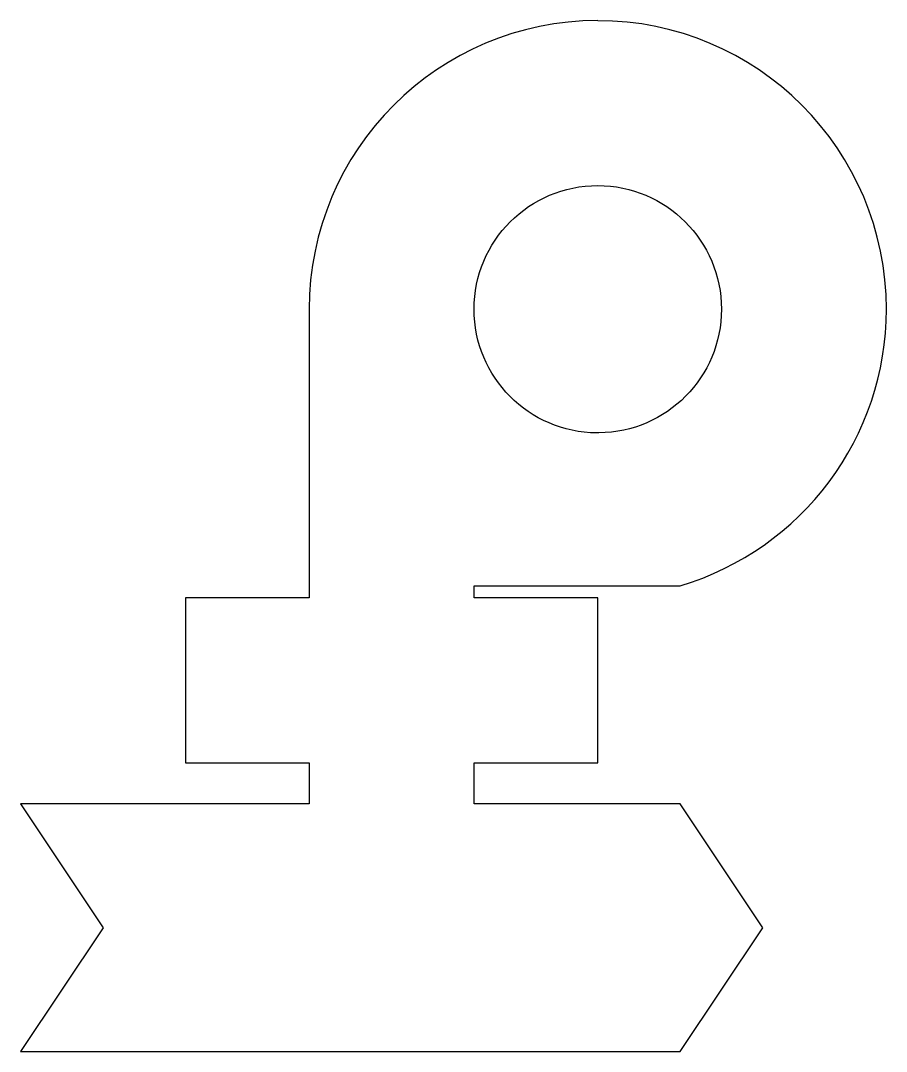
# Model space of a CAD drawing. Extents: x 0 to 10.5, y 0 to 12.5.
import ezdxf

# ---------------------------------------------------------------- set-up
doc = ezdxf.new("R2010")
doc.units = 0
doc.layers.add('Layer_1', color=7, linetype='CONTINUOUS')

msp = doc.modelspace()

# ---------------------------------------------------------------- linework, layer by layer
at = {"layer": 'Layer_1', "color": 7}
for p, q in [((6.99976, 12.499511), (6.99976, 12.500075)), ((6.999774, 10.500277), (6.99976, 10.500277)), ((3.499544, 8.99987), (3.499711, 5.500202)), ((7.014645, 7.500565), (6.989301, 7.500565)), ((5.500071, 5.500202), (5.499856, 5.646816)), ((5.499856, 5.646816), (8.000215, 5.646816)), ((3.499711, 5.500202), (1.999855, 5.500202)), ((1.999855, 5.500202), (1.999855, 3.500404)), ((6.99993, 5.500202), (5.500071, 5.500202)), ((6.99993, 3.500404), (6.99993, 5.500202)), ((1.999855, 3.500404), (3.499711, 3.500404)), ((3.499711, 3.500404), (3.499711, 3.000447)), ((5.500071, 3.000447), (5.500071, 3.500404)), ((5.500071, 3.500404), (6.99993, 3.500404)), ((3.499711, 3.000447), (0, 3.000447)), ((0, 3.000447), (0.999857, 1.500295)), ((7.999857, 3.000278), (5.500071, 3.000447)), ((8.999926, 1.500125), (7.999857, 3.000278)), ((0.999857, 1.500295), (0, 0.000171)), ((7.999857, 0.000001), (8.999926, 1.500125)), ((0, 0.000171), (7.999857, 0.000001))]:
    msp.add_line(p, q, dxfattribs=at)
for points in [[(6.99976, 12.500075), (5.066594, 12.500188), (3.499423, 10.933036), (3.499544, 8.99987)], [(10.499979, 8.999306), (10.5001, 10.932444), (8.932926, 12.499624), (6.99976, 12.499511)], [(5.499918, 8.99987), (5.499693, 9.82839), (6.171243, 10.500192), (6.999774, 10.500277)], [(6.99976, 10.500277), (7.828291, 10.500192), (8.499845, 9.82839), (8.499619, 8.99987)], [(6.989301, 7.500565), (6.165294, 7.506492), (5.50028, 8.175838), (5.499918, 8.99987)], [(8.499619, 8.99987), (8.499337, 8.177531), (7.836927, 7.508806), (7.014645, 7.500565)], [(8.000215, 5.646816), (9.482867, 6.088946), (10.499299, 7.452107), (10.499979, 8.999306)]]:
    msp.add_open_spline(points, degree=3, dxfattribs=at)

doc.saveas('drawing.dxf')
